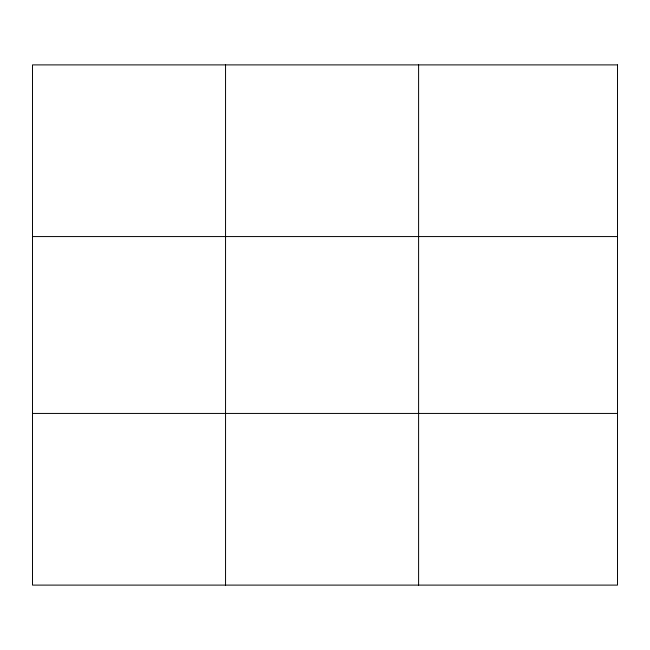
<?xml version="1.0" encoding="UTF-8"?>
<svg xmlns="http://www.w3.org/2000/svg" width="650" height="650" viewBox="0 0 650 650"><rect width="100%" height="100%" fill="white"/><g stroke="black" fill="none" stroke-linecap="round" stroke-linejoin="round"><path stroke-width="0.97" d="M225.55 585.106L225.55 64.894M418.6 585.106L418.6 64.894M32.5 236.568L617.5 236.568M32.5 413.433L617.5 413.433M617.5 64.894L617.5 585.106L32.5 585.106L32.5 64.894L617.5 64.894"/></g></svg>
